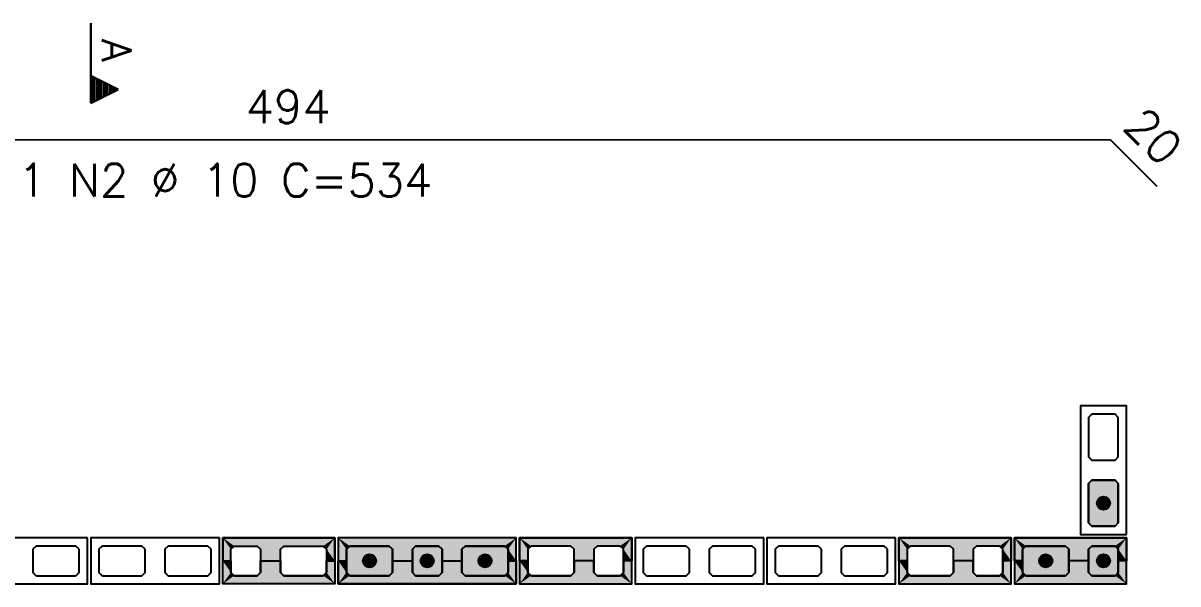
# Model space of a CAD drawing. Extents: x -1.9 to 86, y -1.6 to 60.9.
# Drawn here: x 23.1 to 30.1, y 45.51 to 48.91 of the extents above; entities that cross this region are included whole.
import ezdxf

# ---------------------------------------------------------------- set-up
doc = ezdxf.new("R2010")
doc.units = 0
doc.header["$MEASUREMENT"] = 0
for name, color, linetype in [('PENA_01', 1, 'CONTINUOUS'), ('PENA_02', 2, 'CONTINUOUS'), ('PENA_03', 3, 'CONTINUOUS'), ('PENA_05', 5, 'CONTINUOUS'), ('PENA_11', 252, 'CONTINUOUS'), ('PENA_19', 240, 'CONTINUOUS'), ('PENA_21', 100, 'CONTINUOUS')]:
    doc.layers.add(name, color=color, linetype=linetype)
doc.styles.get("Standard").update_dxf_attribs({"font": 'ROMANS.SHX'})

msp = doc.modelspace()

# ---------------------------------------------------------------- linework, layer by layer
at = {"layer": 'PENA_01', "linetype": 'Continuous'}
for points in [[(29.723424, 46.257314), (29.743424, 46.277314), (29.743424, 46.517314), (29.723424, 46.537314), (29.583424, 46.537314), (29.563424, 46.517314), (29.563424, 46.277314), (29.583424, 46.257314), (29.723424, 46.257314)], [(29.723424, 45.857314), (29.743424, 45.877314), (29.743424, 46.117314), (29.723424, 46.137314), (29.583424, 46.137314), (29.563424, 46.117314), (29.563424, 45.877314), (29.583424, 45.857314), (29.723424, 45.857314)], [(23.443424, 45.717314), (23.423424, 45.737314), (23.183424, 45.737314), (23.163424, 45.717314), (23.163424, 45.577314), (23.183424, 45.557314), (23.423424, 45.557314), (23.443424, 45.577314), (23.443424, 45.717314)], [(23.843424, 45.717314), (23.823424, 45.737314), (23.583424, 45.737314), (23.563424, 45.717314), (23.563424, 45.577314), (23.583424, 45.557314), (23.823424, 45.557314), (23.843424, 45.577314), (23.843424, 45.717314)], [(24.243424, 45.717314), (24.223424, 45.737314), (23.983424, 45.737314), (23.963424, 45.717314), (23.963424, 45.577314), (23.983424, 45.557314), (24.223424, 45.557314), (24.243424, 45.577314), (24.243424, 45.717314)], [(24.383424, 45.737314), (24.523424, 45.737314), (24.543424, 45.717314), (24.543424, 45.577314), (24.523424, 45.557314), (24.383424, 45.557314), (24.363424, 45.577314), (24.363424, 45.717314), (24.383424, 45.737314)], [(24.683424, 45.737314), (24.923424, 45.737314), (24.943424, 45.717314), (24.943424, 45.577314), (24.923424, 45.557314), (24.683424, 45.557314), (24.663424, 45.577314), (24.663424, 45.717314), (24.683424, 45.737314)], [(25.063424, 45.577314), (25.083424, 45.557314), (25.323424, 45.557314), (25.343424, 45.577314), (25.343424, 45.717314), (25.323424, 45.737314), (25.083424, 45.737314), (25.063424, 45.717314), (25.063424, 45.577314)], [(25.463424, 45.577314), (25.483424, 45.557314), (25.623424, 45.557314), (25.643424, 45.577314), (25.643424, 45.717314), (25.623424, 45.737314), (25.483424, 45.737314), (25.463424, 45.717314), (25.463424, 45.577314)], [(25.763424, 45.577314), (25.783424, 45.557314), (26.023424, 45.557314), (26.043424, 45.577314), (26.043424, 45.717314), (26.023424, 45.737314), (25.783424, 45.737314), (25.763424, 45.717314), (25.763424, 45.577314)], [(26.423424, 45.737314), (26.183424, 45.737314), (26.163424, 45.717314), (26.163424, 45.577314), (26.183424, 45.557314), (26.423424, 45.557314), (26.443424, 45.577314), (26.443424, 45.717314), (26.423424, 45.737314)], [(26.723424, 45.737314), (26.583424, 45.737314), (26.563424, 45.717314), (26.563424, 45.577314), (26.583424, 45.557314), (26.723424, 45.557314), (26.743424, 45.577314), (26.743424, 45.717314), (26.723424, 45.737314)], [(27.143424, 45.717314), (27.123424, 45.737314), (26.883424, 45.737314), (26.863424, 45.717314), (26.863424, 45.577314), (26.883424, 45.557314), (27.123424, 45.557314), (27.143424, 45.577314), (27.143424, 45.717314)], [(27.543424, 45.717314), (27.523424, 45.737314), (27.283424, 45.737314), (27.263424, 45.717314), (27.263424, 45.577314), (27.283424, 45.557314), (27.523424, 45.557314), (27.543424, 45.577314), (27.543424, 45.717314)], [(27.943424, 45.717314), (27.923424, 45.737314), (27.683424, 45.737314), (27.663424, 45.717314), (27.663424, 45.577314), (27.683424, 45.557314), (27.923424, 45.557314), (27.943424, 45.577314), (27.943424, 45.717314)], [(28.343424, 45.717314), (28.323424, 45.737314), (28.083424, 45.737314), (28.063424, 45.717314), (28.063424, 45.577314), (28.083424, 45.557314), (28.323424, 45.557314), (28.343424, 45.577314), (28.343424, 45.717314)], [(28.723424, 45.737314), (28.483424, 45.737314), (28.463424, 45.717314), (28.463424, 45.577314), (28.483424, 45.557314), (28.723424, 45.557314), (28.743424, 45.577314), (28.743424, 45.717314), (28.723424, 45.737314)], [(29.023424, 45.737314), (28.883424, 45.737314), (28.863424, 45.717314), (28.863424, 45.577314), (28.883424, 45.557314), (29.023424, 45.557314), (29.043424, 45.577314), (29.043424, 45.717314), (29.023424, 45.737314)], [(29.423424, 45.737314), (29.183424, 45.737314), (29.163424, 45.717314), (29.163424, 45.577314), (29.183424, 45.557314), (29.423424, 45.557314), (29.443424, 45.577314), (29.443424, 45.717314), (29.423424, 45.737314)], [(29.723424, 45.737314), (29.583424, 45.737314), (29.563424, 45.717314), (29.563424, 45.577314), (29.583424, 45.557314), (29.723424, 45.557314), (29.743424, 45.577314), (29.743424, 45.717314), (29.723424, 45.737314)]]:
    msp.add_lwpolyline(points, dxfattribs=at)
at = {"layer": 'PENA_02', "linetype": 'Continuous'}
for p, q in [((26.093424, 45.787314), (25.013424, 45.787314)), ((25.013424, 45.787314), (25.013424, 45.507314)), ((26.093424, 45.507314), (26.093424, 45.787314)), ((25.013424, 45.507314), (26.093424, 45.507314))]:
    msp.add_line(p, q, dxfattribs=at)
for points in [[(29.793424, 45.807314), (29.793424, 46.587314), (29.513424, 46.587314), (29.513424, 45.807314), (29.793424, 45.807314)], [(23.493424, 45.787314), (22.713424, 45.787314), (22.713424, 45.507314), (23.493424, 45.507314), (23.493424, 45.787314)], [(24.293424, 45.787314), (23.513424, 45.787314), (23.513424, 45.507314), (24.293424, 45.507314), (24.293424, 45.787314)], [(24.313424, 45.787314), (24.993424, 45.787314), (24.993424, 45.507314), (24.313424, 45.507314), (24.313424, 45.787314)], [(26.793424, 45.787314), (26.113424, 45.787314), (26.113424, 45.507314), (26.793424, 45.507314), (26.793424, 45.787314)], [(27.593424, 45.787314), (26.813424, 45.787314), (26.813424, 45.507314), (27.593424, 45.507314), (27.593424, 45.787314)], [(28.393424, 45.787314), (27.613424, 45.787314), (27.613424, 45.507314), (28.393424, 45.507314), (28.393424, 45.787314)], [(29.093424, 45.787314), (28.413424, 45.787314), (28.413424, 45.507314), (29.093424, 45.507314), (29.093424, 45.787314)], [(29.793424, 45.787314), (29.113424, 45.787314), (29.113424, 45.507314), (29.793424, 45.507314), (29.793424, 45.787314)]]:
    msp.add_lwpolyline(points, dxfattribs=at)
at = {"layer": 'PENA_03', "linetype": 'Continuous'}
for p, q in [((23.513424, 48.909464), (23.513424, 48.423082)), ((23.51412, 48.588667), (23.51412, 48.909464)), ((23.679357, 48.506048), (23.514119, 48.588667)), ((23.51412, 48.42421), (23.51412, 48.587887)), ((23.677796, 48.506048), (23.51412, 48.587887)), ((23.526188, 48.429464), (23.526188, 48.582633)), ((23.538952, 48.435846), (23.538952, 48.576251)), ((23.551716, 48.442228), (23.551716, 48.569869)), ((23.56448, 48.44861), (23.56448, 48.563487)), ((23.577244, 48.454992), (23.577244, 48.557105)), ((23.590008, 48.461374), (23.590008, 48.550723)), ((23.602772, 48.467756), (23.602772, 48.544341)), ((23.615536, 48.474138), (23.615536, 48.537959)), ((23.6283, 48.48052), (23.6283, 48.531577)), ((23.641064, 48.486902), (23.641064, 48.525195)), ((23.513424, 48.423082), (23.679357, 48.506048)), ((23.514119, 48.42421), (23.677796, 48.506048)), ((23.653829, 48.493284), (23.653829, 48.518813)), ((23.666593, 48.499666), (23.666593, 48.51243))]:
    msp.add_line(p, q, dxfattribs=at)
for points in [[(29.583424, 45.857314), (29.563424, 45.877314), (29.563424, 46.117314), (29.583424, 46.137314), (29.723424, 46.137314), (29.743424, 46.117314), (29.743424, 45.877314), (29.723424, 45.857314), (29.583424, 45.857314)], [(25.343424, 45.577314), (25.323424, 45.557314), (25.083424, 45.557314), (25.063424, 45.577314), (25.063424, 45.717314), (25.083424, 45.737314), (25.323424, 45.737314), (25.343424, 45.717314), (25.343424, 45.577314)], [(25.643424, 45.577314), (25.623424, 45.557314), (25.483424, 45.557314), (25.463424, 45.577314), (25.463424, 45.717314), (25.483424, 45.737314), (25.623424, 45.737314), (25.643424, 45.717314), (25.643424, 45.577314)], [(26.043424, 45.577314), (26.023424, 45.557314), (25.783424, 45.557314), (25.763424, 45.577314), (25.763424, 45.717314), (25.783424, 45.737314), (26.023424, 45.737314), (26.043424, 45.717314), (26.043424, 45.577314)], [(29.443424, 45.577314), (29.423424, 45.557314), (29.183424, 45.557314), (29.163424, 45.577314), (29.163424, 45.717314), (29.183424, 45.737314), (29.423424, 45.737314), (29.443424, 45.717314), (29.443424, 45.577314)], [(29.743424, 45.577314), (29.723424, 45.557314), (29.583424, 45.557314), (29.563424, 45.577314), (29.563424, 45.717314), (29.583424, 45.737314), (29.723424, 45.737314), (29.743424, 45.717314), (29.743424, 45.577314)]]:
    msp.add_lwpolyline(points, dxfattribs=at)
for centre in [(29.653424, 45.997314), (25.203424, 45.647314), (25.553424, 45.647314), (25.903424, 45.647314), (29.303424, 45.647314), (29.653424, 45.647314)]:
    msp.add_circle(centre, 0.04, dxfattribs=at)
for points in [[(29.693424, 45.997314), (29.633424, 46.031955), (29.615836, 46.010995)], [(29.693424, 45.997314), (29.615836, 46.010995), (29.615836, 45.983634)], [(29.693424, 45.997314), (29.66037, 46.036707), (29.633424, 46.031955)], [(29.693424, 45.997314), (29.684066, 46.023026), (29.66037, 46.036707)], [(29.693424, 45.997314), (29.615836, 45.983634), (29.633424, 45.962673)], [(29.693424, 45.997314), (29.633424, 45.962673), (29.66037, 45.957922)], [(29.693424, 45.997314), (29.66037, 45.957922), (29.684066, 45.971603)], [(29.693424, 45.997314), (29.684066, 45.971603), (29.693424, 45.997314)], [(25.243424, 45.647314), (25.183424, 45.681955), (25.165836, 45.660995)], [(25.243424, 45.647314), (25.165836, 45.660995), (25.165836, 45.633634)], [(25.243424, 45.647314), (25.21037, 45.686707), (25.183424, 45.681955)], [(25.243424, 45.647314), (25.234066, 45.673026), (25.21037, 45.686707)], [(25.593424, 45.647314), (25.533424, 45.681955), (25.515836, 45.660995)], [(25.593424, 45.647314), (25.515836, 45.660995), (25.515836, 45.633634)], [(25.593424, 45.647314), (25.56037, 45.686707), (25.533424, 45.681955)], [(25.593424, 45.647314), (25.584066, 45.673026), (25.56037, 45.686707)], [(25.943424, 45.647314), (25.883424, 45.681955), (25.865836, 45.660995)], [(25.943424, 45.647314), (25.865836, 45.660995), (25.865836, 45.633634)], [(25.943424, 45.647314), (25.91037, 45.686707), (25.883424, 45.681955)], [(25.943424, 45.647314), (25.934066, 45.673026), (25.91037, 45.686707)], [(29.343424, 45.647314), (29.283424, 45.681955), (29.265836, 45.660995)], [(29.343424, 45.647314), (29.265836, 45.660995), (29.265836, 45.633634)], [(29.343424, 45.647314), (29.31037, 45.686707), (29.283424, 45.681955)], [(29.343424, 45.647314), (29.334066, 45.673026), (29.31037, 45.686707)], [(29.693424, 45.647314), (29.633424, 45.681955), (29.615836, 45.660995)], [(29.693424, 45.647314), (29.615836, 45.660995), (29.615836, 45.633634)], [(29.693424, 45.647314), (29.66037, 45.686707), (29.633424, 45.681955)], [(29.693424, 45.647314), (29.684066, 45.673026), (29.66037, 45.686707)], [(25.243424, 45.647314), (25.165836, 45.633634), (25.183424, 45.612673)], [(25.243424, 45.647314), (25.183424, 45.612673), (25.21037, 45.607922)], [(25.243424, 45.647314), (25.21037, 45.607922), (25.234066, 45.621603)], [(25.243424, 45.647314), (25.234066, 45.621603), (25.243424, 45.647314)], [(25.593424, 45.647314), (25.515836, 45.633634), (25.533424, 45.612673)], [(25.593424, 45.647314), (25.533424, 45.612673), (25.56037, 45.607922)], [(25.593424, 45.647314), (25.56037, 45.607922), (25.584066, 45.621603)], [(25.593424, 45.647314), (25.584066, 45.621603), (25.593424, 45.647314)], [(25.943424, 45.647314), (25.865836, 45.633634), (25.883424, 45.612673)], [(25.943424, 45.647314), (25.883424, 45.612673), (25.91037, 45.607922)], [(25.943424, 45.647314), (25.91037, 45.607922), (25.934066, 45.621603)], [(25.943424, 45.647314), (25.934066, 45.621603), (25.943424, 45.647314)], [(29.343424, 45.647314), (29.265836, 45.633634), (29.283424, 45.612673)], [(29.343424, 45.647314), (29.283424, 45.612673), (29.31037, 45.607922)], [(29.343424, 45.647314), (29.31037, 45.607922), (29.334066, 45.621603)], [(29.343424, 45.647314), (29.334066, 45.621603), (29.343424, 45.647314)], [(29.693424, 45.647314), (29.615836, 45.633634), (29.633424, 45.612673)], [(29.693424, 45.647314), (29.633424, 45.612673), (29.66037, 45.607922)], [(29.693424, 45.647314), (29.66037, 45.607922), (29.684066, 45.621603)], [(29.693424, 45.647314), (29.684066, 45.621603), (29.693424, 45.647314)]]:
    msp.add_solid(points, dxfattribs=at)
at = {"layer": 'PENA_05', "linetype": 'Continuous'}
for p, q in [((19.813469, 48.201988), (29.693254, 48.202416)), ((29.693254, 48.202416), (29.976096, 47.919573))]:
    msp.add_line(p, q, dxfattribs=at)
at = {"layer": 'PENA_11', "linetype": 'Continuous'}
for points in [[(29.583424, 45.857314), (29.563424, 46.117314), (29.583424, 46.137314)], [(29.583424, 45.857314), (29.563424, 45.877314), (29.563424, 46.117314)], [(29.583424, 45.857314), (29.583424, 46.137314), (29.723424, 46.137314)], [(29.583424, 45.857314), (29.723424, 46.137314), (29.743424, 46.117314)], [(29.583424, 45.857314), (29.743424, 46.117314), (29.743424, 45.877314)], [(29.583424, 45.857314), (29.743424, 45.877314), (29.723424, 45.857314)], [(29.583424, 45.857314), (29.723424, 45.857314), (29.583424, 45.857314)], [(25.343424, 45.577314), (25.063424, 45.717314), (25.083424, 45.737314)], [(25.343424, 45.577314), (25.083424, 45.737314), (25.323424, 45.737314)], [(25.343424, 45.577314), (25.323424, 45.737314), (25.343424, 45.717314)], [(25.643424, 45.577314), (25.463424, 45.717314), (25.483424, 45.737314)], [(25.643424, 45.577314), (25.483424, 45.737314), (25.623424, 45.737314)], [(25.643424, 45.577314), (25.623424, 45.737314), (25.643424, 45.717314)], [(26.043424, 45.577314), (25.763424, 45.717314), (25.783424, 45.737314)], [(26.043424, 45.577314), (25.783424, 45.737314), (26.023424, 45.737314)], [(26.043424, 45.577314), (26.023424, 45.737314), (26.043424, 45.717314)], [(29.443424, 45.577314), (29.163424, 45.717314), (29.183424, 45.737314)], [(29.443424, 45.577314), (29.183424, 45.737314), (29.423424, 45.737314)], [(29.443424, 45.577314), (29.423424, 45.737314), (29.443424, 45.717314)], [(29.743424, 45.577314), (29.563424, 45.717314), (29.583424, 45.737314)], [(29.743424, 45.577314), (29.583424, 45.737314), (29.723424, 45.737314)], [(29.743424, 45.577314), (29.723424, 45.737314), (29.743424, 45.717314)], [(25.343424, 45.577314), (25.063424, 45.577314), (25.063424, 45.717314)], [(25.343424, 45.577314), (25.343424, 45.717314), (25.343424, 45.577314)], [(25.643424, 45.577314), (25.463424, 45.577314), (25.463424, 45.717314)], [(25.643424, 45.577314), (25.643424, 45.717314), (25.643424, 45.577314)], [(26.043424, 45.577314), (25.763424, 45.577314), (25.763424, 45.717314)], [(26.043424, 45.577314), (26.043424, 45.717314), (26.043424, 45.577314)], [(29.443424, 45.577314), (29.163424, 45.577314), (29.163424, 45.717314)], [(29.443424, 45.577314), (29.443424, 45.717314), (29.443424, 45.577314)], [(29.743424, 45.577314), (29.563424, 45.577314), (29.563424, 45.717314)], [(29.743424, 45.577314), (29.743424, 45.717314), (29.743424, 45.577314)], [(25.343424, 45.577314), (25.083424, 45.557314), (25.063424, 45.577314)], [(25.343424, 45.577314), (25.323424, 45.557314), (25.083424, 45.557314)], [(25.643424, 45.577314), (25.483424, 45.557314), (25.463424, 45.577314)], [(25.643424, 45.577314), (25.623424, 45.557314), (25.483424, 45.557314)], [(26.043424, 45.577314), (25.783424, 45.557314), (25.763424, 45.577314)], [(26.043424, 45.577314), (26.023424, 45.557314), (25.783424, 45.557314)], [(29.443424, 45.577314), (29.183424, 45.557314), (29.163424, 45.577314)], [(29.443424, 45.577314), (29.423424, 45.557314), (29.183424, 45.557314)], [(29.743424, 45.577314), (29.583424, 45.557314), (29.563424, 45.577314)], [(29.743424, 45.577314), (29.723424, 45.557314), (29.583424, 45.557314)]]:
    msp.add_solid(points, dxfattribs=at)
at = {"layer": 'PENA_19', "linetype": 'Continuous'}
for points in [[(25.013424, 45.647314), (25.063424, 45.647314), (25.063424, 45.717314), (25.083424, 45.737314), (25.323424, 45.737314), (25.343424, 45.717314), (25.343424, 45.647314), (25.463424, 45.647314), (25.463424, 45.717314), (25.483424, 45.737314), (25.623424, 45.737314), (25.643424, 45.717314), (25.643424, 45.647314), (25.763424, 45.647314), (25.763424, 45.717314), (25.783424, 45.737314), (26.023424, 45.737314), (26.043424, 45.717314), (26.043424, 45.647314), (26.093424, 45.647314), (26.093424, 45.787314), (25.013424, 45.787314), (25.013424, 45.647314)], [(25.013424, 45.647314), (25.063424, 45.647314), (25.063424, 45.577314), (25.083424, 45.557314), (25.323424, 45.557314), (25.343424, 45.577314), (25.343424, 45.647314), (25.463424, 45.647314), (25.463424, 45.577314), (25.483424, 45.557314), (25.623424, 45.557314), (25.643424, 45.577314), (25.643424, 45.647314), (25.763424, 45.647314), (25.763424, 45.577314), (25.783424, 45.557314), (26.023424, 45.557314), (26.043424, 45.577314), (26.043424, 45.647314), (26.093424, 45.647314), (26.093424, 45.507314), (25.013424, 45.507314), (25.013424, 45.647314)]]:
    msp.add_lwpolyline(points, dxfattribs=at)
for points in [[(26.093424, 45.787314), (25.013424, 45.787314), (25.083424, 45.737314)], [(25.013424, 45.787314), (25.013424, 45.647314), (25.063424, 45.647314)], [(25.013424, 45.787314), (25.063424, 45.647314), (25.063424, 45.717314)], [(25.013424, 45.787314), (25.063424, 45.717314), (25.083424, 45.737314)], [(26.093424, 45.787314), (25.083424, 45.737314), (25.323424, 45.737314)], [(26.093424, 45.787314), (25.323424, 45.737314), (25.483424, 45.737314)], [(25.343424, 45.717314), (25.483424, 45.737314), (25.323424, 45.737314)], [(25.343424, 45.717314), (25.463424, 45.717314), (25.483424, 45.737314)], [(26.093424, 45.787314), (25.483424, 45.737314), (25.623424, 45.737314)], [(26.093424, 45.787314), (25.623424, 45.737314), (25.643424, 45.717314)], [(26.093424, 45.787314), (25.643424, 45.717314), (25.783424, 45.737314)], [(25.643424, 45.717314), (25.763424, 45.717314), (25.783424, 45.737314)], [(26.093424, 45.787314), (25.783424, 45.737314), (26.023424, 45.737314)], [(26.093424, 45.787314), (26.023424, 45.737314), (26.043424, 45.717314)], [(26.093424, 45.787314), (26.043424, 45.717314), (26.093424, 45.647314)], [(25.343424, 45.717314), (25.343424, 45.647314), (25.463424, 45.647314)], [(25.343424, 45.717314), (25.463424, 45.647314), (25.463424, 45.717314)], [(25.643424, 45.717314), (25.643424, 45.647314), (25.763424, 45.647314)], [(25.643424, 45.717314), (25.763424, 45.647314), (25.763424, 45.717314)], [(26.093424, 45.647314), (26.043424, 45.717314), (26.043424, 45.647314)], [(25.063424, 45.577314), (25.013424, 45.507314), (25.013424, 45.647314)], [(25.063424, 45.577314), (25.013424, 45.647314), (25.063424, 45.647314)], [(25.463424, 45.647314), (25.463424, 45.577314), (25.343424, 45.647314)], [(25.463424, 45.577314), (25.483424, 45.557314), (25.343424, 45.647314)], [(25.343424, 45.647314), (25.483424, 45.557314), (25.343424, 45.577314)], [(25.643424, 45.647314), (25.763424, 45.647314), (25.763424, 45.577314)], [(25.643424, 45.647314), (25.763424, 45.577314), (25.783424, 45.557314)], [(25.643424, 45.647314), (25.783424, 45.557314), (25.643424, 45.577314)], [(26.093424, 45.507314), (26.043424, 45.577314), (26.043424, 45.647314)], [(26.093424, 45.507314), (26.043424, 45.647314), (26.093424, 45.647314)], [(25.063424, 45.577314), (25.083424, 45.557314), (25.013424, 45.507314)], [(26.093424, 45.507314), (25.013424, 45.507314), (25.083424, 45.557314)], [(26.093424, 45.507314), (25.083424, 45.557314), (25.323424, 45.557314)], [(25.483424, 45.557314), (25.323424, 45.557314), (25.343424, 45.577314)], [(26.093424, 45.507314), (25.323424, 45.557314), (25.483424, 45.557314)], [(26.093424, 45.507314), (25.483424, 45.557314), (25.623424, 45.557314)], [(26.093424, 45.507314), (25.623424, 45.557314), (25.643424, 45.577314)], [(26.093424, 45.507314), (25.643424, 45.577314), (25.783424, 45.557314)], [(26.093424, 45.507314), (25.783424, 45.557314), (26.023424, 45.557314)], [(26.093424, 45.507314), (26.023424, 45.557314), (26.043424, 45.577314)]]:
    msp.add_solid(points, dxfattribs=at)
at = {"layer": 'PENA_21', "linetype": 'Continuous'}
for points in [[(24.313424, 45.647314), (24.363424, 45.647314), (24.363424, 45.717314), (24.383424, 45.737314), (24.523424, 45.737314), (24.543424, 45.717314), (24.543424, 45.647314), (24.663424, 45.647314), (24.663424, 45.717314), (24.683424, 45.737314), (24.923424, 45.737314), (24.943424, 45.717314), (24.943424, 45.647314), (24.993424, 45.647314), (24.993424, 45.787314), (24.313424, 45.787314), (24.313424, 45.647314)], [(26.793424, 45.647314), (26.743424, 45.647314), (26.743424, 45.717314), (26.723424, 45.737314), (26.583424, 45.737314), (26.563424, 45.717314), (26.563424, 45.647314), (26.443424, 45.647314), (26.443424, 45.717314), (26.423424, 45.737314), (26.183424, 45.737314), (26.163424, 45.717314), (26.163424, 45.647314), (26.113424, 45.647314), (26.113424, 45.787314), (26.793424, 45.787314), (26.793424, 45.647314)], [(29.093424, 45.647314), (29.043424, 45.647314), (29.043424, 45.717314), (29.023424, 45.737314), (28.883424, 45.737314), (28.863424, 45.717314), (28.863424, 45.647314), (28.743424, 45.647314), (28.743424, 45.717314), (28.723424, 45.737314), (28.483424, 45.737314), (28.463424, 45.717314), (28.463424, 45.647314), (28.413424, 45.647314), (28.413424, 45.787314), (29.093424, 45.787314), (29.093424, 45.647314)], [(29.793424, 45.647314), (29.743424, 45.647314), (29.743424, 45.717314), (29.723424, 45.737314), (29.583424, 45.737314), (29.563424, 45.717314), (29.563424, 45.647314), (29.443424, 45.647314), (29.443424, 45.717314), (29.423424, 45.737314), (29.183424, 45.737314), (29.163424, 45.717314), (29.163424, 45.647314), (29.113424, 45.647314), (29.113424, 45.787314), (29.793424, 45.787314), (29.793424, 45.647314)], [(24.313424, 45.647314), (24.363424, 45.647314), (24.363424, 45.577314), (24.383424, 45.557314), (24.523424, 45.557314), (24.543424, 45.577314), (24.543424, 45.647314), (24.663424, 45.647314), (24.663424, 45.577314), (24.683424, 45.557314), (24.923424, 45.557314), (24.943424, 45.577314), (24.943424, 45.647314), (24.993424, 45.647314), (24.993424, 45.507314), (24.313424, 45.507314), (24.313424, 45.647314)], [(26.793424, 45.647314), (26.743424, 45.647314), (26.743424, 45.577314), (26.723424, 45.557314), (26.583424, 45.557314), (26.563424, 45.577314), (26.563424, 45.647314), (26.443424, 45.647314), (26.443424, 45.577314), (26.423424, 45.557314), (26.183424, 45.557314), (26.163424, 45.577314), (26.163424, 45.647314), (26.113424, 45.647314), (26.113424, 45.507314), (26.793424, 45.507314), (26.793424, 45.647314)], [(29.093424, 45.647314), (29.043424, 45.647314), (29.043424, 45.577314), (29.023424, 45.557314), (28.883424, 45.557314), (28.863424, 45.577314), (28.863424, 45.647314), (28.743424, 45.647314), (28.743424, 45.577314), (28.723424, 45.557314), (28.483424, 45.557314), (28.463424, 45.577314), (28.463424, 45.647314), (28.413424, 45.647314), (28.413424, 45.507314), (29.093424, 45.507314), (29.093424, 45.647314)], [(29.793424, 45.647314), (29.743424, 45.647314), (29.743424, 45.577314), (29.723424, 45.557314), (29.583424, 45.557314), (29.563424, 45.577314), (29.563424, 45.647314), (29.443424, 45.647314), (29.443424, 45.577314), (29.423424, 45.557314), (29.183424, 45.557314), (29.163424, 45.577314), (29.163424, 45.647314), (29.113424, 45.647314), (29.113424, 45.507314), (29.793424, 45.507314), (29.793424, 45.647314)]]:
    msp.add_lwpolyline(points, dxfattribs=at)
for points in [[(24.993424, 45.787314), (24.313424, 45.787314), (24.383424, 45.737314)], [(24.313424, 45.787314), (24.313424, 45.647314), (24.363424, 45.647314)], [(24.313424, 45.787314), (24.363424, 45.647314), (24.363424, 45.717314)], [(24.313424, 45.787314), (24.363424, 45.717314), (24.383424, 45.737314)], [(24.993424, 45.787314), (24.383424, 45.737314), (24.523424, 45.737314)], [(24.993424, 45.787314), (24.523424, 45.737314), (24.543424, 45.717314)], [(24.993424, 45.787314), (24.543424, 45.717314), (24.683424, 45.737314)], [(24.543424, 45.717314), (24.663424, 45.717314), (24.683424, 45.737314)], [(24.993424, 45.787314), (24.683424, 45.737314), (24.923424, 45.737314)], [(24.993424, 45.787314), (24.923424, 45.737314), (24.943424, 45.717314)], [(24.993424, 45.787314), (24.943424, 45.717314), (24.993424, 45.647314)], [(26.183424, 45.737314), (26.163424, 45.717314), (26.113424, 45.787314)], [(26.183424, 45.737314), (26.113424, 45.787314), (26.793424, 45.787314)], [(26.163424, 45.647314), (26.113424, 45.647314), (26.113424, 45.787314)], [(26.163424, 45.647314), (26.113424, 45.787314), (26.163424, 45.717314)], [(26.183424, 45.737314), (26.793424, 45.787314), (26.423424, 45.737314)], [(26.443424, 45.717314), (26.423424, 45.737314), (26.793424, 45.787314)], [(26.443424, 45.717314), (26.793424, 45.787314), (26.583424, 45.737314)], [(26.443424, 45.717314), (26.583424, 45.737314), (26.563424, 45.717314)], [(26.583424, 45.737314), (26.793424, 45.787314), (26.723424, 45.737314)], [(26.743424, 45.717314), (26.723424, 45.737314), (26.793424, 45.787314)], [(26.743424, 45.717314), (26.793424, 45.787314), (26.793424, 45.647314)], [(28.483424, 45.737314), (28.463424, 45.717314), (28.413424, 45.787314)], [(28.483424, 45.737314), (28.413424, 45.787314), (29.093424, 45.787314)], [(28.463424, 45.647314), (28.413424, 45.647314), (28.413424, 45.787314)], [(28.463424, 45.647314), (28.413424, 45.787314), (28.463424, 45.717314)], [(28.483424, 45.737314), (29.093424, 45.787314), (28.723424, 45.737314)], [(28.743424, 45.717314), (28.723424, 45.737314), (29.093424, 45.787314)], [(28.743424, 45.717314), (29.093424, 45.787314), (28.883424, 45.737314)], [(28.743424, 45.717314), (28.883424, 45.737314), (28.863424, 45.717314)], [(28.883424, 45.737314), (29.093424, 45.787314), (29.023424, 45.737314)], [(29.043424, 45.717314), (29.023424, 45.737314), (29.093424, 45.787314)], [(29.043424, 45.717314), (29.093424, 45.787314), (29.093424, 45.647314)], [(29.183424, 45.737314), (29.163424, 45.717314), (29.113424, 45.787314)], [(29.183424, 45.737314), (29.113424, 45.787314), (29.793424, 45.787314)], [(29.163424, 45.647314), (29.113424, 45.647314), (29.113424, 45.787314)], [(29.163424, 45.647314), (29.113424, 45.787314), (29.163424, 45.717314)], [(29.183424, 45.737314), (29.793424, 45.787314), (29.423424, 45.737314)], [(29.443424, 45.717314), (29.423424, 45.737314), (29.793424, 45.787314)], [(29.443424, 45.717314), (29.793424, 45.787314), (29.583424, 45.737314)], [(29.443424, 45.717314), (29.583424, 45.737314), (29.563424, 45.717314)], [(29.583424, 45.737314), (29.793424, 45.787314), (29.723424, 45.737314)], [(29.743424, 45.717314), (29.723424, 45.737314), (29.793424, 45.787314)], [(29.743424, 45.717314), (29.793424, 45.787314), (29.793424, 45.647314)], [(24.543424, 45.717314), (24.543424, 45.647314), (24.663424, 45.647314)], [(24.543424, 45.717314), (24.663424, 45.647314), (24.663424, 45.717314)], [(24.993424, 45.647314), (24.943424, 45.717314), (24.943424, 45.647314)], [(26.443424, 45.717314), (26.563424, 45.717314), (26.563424, 45.647314)], [(26.443424, 45.717314), (26.563424, 45.647314), (26.443424, 45.647314)], [(26.743424, 45.717314), (26.793424, 45.647314), (26.743424, 45.647314)], [(28.743424, 45.717314), (28.863424, 45.717314), (28.863424, 45.647314)], [(28.743424, 45.717314), (28.863424, 45.647314), (28.743424, 45.647314)], [(29.043424, 45.717314), (29.093424, 45.647314), (29.043424, 45.647314)], [(29.443424, 45.717314), (29.563424, 45.717314), (29.563424, 45.647314)], [(29.443424, 45.717314), (29.563424, 45.647314), (29.443424, 45.647314)], [(29.743424, 45.717314), (29.793424, 45.647314), (29.743424, 45.647314)], [(24.363424, 45.577314), (24.313424, 45.507314), (24.313424, 45.647314)], [(24.363424, 45.577314), (24.313424, 45.647314), (24.363424, 45.647314)], [(24.543424, 45.647314), (24.663424, 45.647314), (24.663424, 45.577314)], [(24.543424, 45.647314), (24.663424, 45.577314), (24.683424, 45.557314)], [(24.543424, 45.647314), (24.683424, 45.557314), (24.543424, 45.577314)], [(24.993424, 45.507314), (24.943424, 45.577314), (24.943424, 45.647314)], [(24.993424, 45.507314), (24.943424, 45.647314), (24.993424, 45.647314)], [(26.113424, 45.507314), (26.163424, 45.577314), (26.113424, 45.647314)], [(26.163424, 45.577314), (26.163424, 45.647314), (26.113424, 45.647314)], [(26.443424, 45.647314), (26.443424, 45.577314), (26.583424, 45.557314)], [(26.443424, 45.647314), (26.583424, 45.557314), (26.563424, 45.577314)], [(26.443424, 45.647314), (26.563424, 45.577314), (26.563424, 45.647314)], [(26.793424, 45.507314), (26.793424, 45.647314), (26.743424, 45.647314)], [(26.793424, 45.507314), (26.743424, 45.647314), (26.743424, 45.577314)], [(28.413424, 45.507314), (28.463424, 45.577314), (28.413424, 45.647314)], [(28.463424, 45.577314), (28.463424, 45.647314), (28.413424, 45.647314)], [(28.743424, 45.647314), (28.743424, 45.577314), (28.883424, 45.557314)], [(28.743424, 45.647314), (28.883424, 45.557314), (28.863424, 45.577314)], [(28.743424, 45.647314), (28.863424, 45.577314), (28.863424, 45.647314)], [(29.093424, 45.507314), (29.093424, 45.647314), (29.043424, 45.647314)], [(29.093424, 45.507314), (29.043424, 45.647314), (29.043424, 45.577314)], [(29.113424, 45.507314), (29.163424, 45.577314), (29.113424, 45.647314)], [(29.163424, 45.577314), (29.163424, 45.647314), (29.113424, 45.647314)], [(29.443424, 45.647314), (29.443424, 45.577314), (29.583424, 45.557314)], [(29.443424, 45.647314), (29.583424, 45.557314), (29.563424, 45.577314)], [(29.443424, 45.647314), (29.563424, 45.577314), (29.563424, 45.647314)], [(29.793424, 45.507314), (29.793424, 45.647314), (29.743424, 45.647314)], [(29.793424, 45.507314), (29.743424, 45.647314), (29.743424, 45.577314)], [(24.363424, 45.577314), (24.383424, 45.557314), (24.313424, 45.507314)], [(24.993424, 45.507314), (24.313424, 45.507314), (24.383424, 45.557314)], [(24.993424, 45.507314), (24.383424, 45.557314), (24.523424, 45.557314)], [(24.993424, 45.507314), (24.523424, 45.557314), (24.543424, 45.577314)], [(24.993424, 45.507314), (24.543424, 45.577314), (24.683424, 45.557314)], [(24.993424, 45.507314), (24.683424, 45.557314), (24.923424, 45.557314)], [(24.993424, 45.507314), (24.923424, 45.557314), (24.943424, 45.577314)], [(26.183424, 45.557314), (26.163424, 45.577314), (26.113424, 45.507314)], [(26.793424, 45.507314), (26.183424, 45.557314), (26.113424, 45.507314)], [(26.423424, 45.557314), (26.183424, 45.557314), (26.793424, 45.507314)], [(26.443424, 45.577314), (26.423424, 45.557314), (26.793424, 45.507314)], [(26.793424, 45.507314), (26.583424, 45.557314), (26.443424, 45.577314)], [(26.793424, 45.507314), (26.723424, 45.557314), (26.583424, 45.557314)], [(26.793424, 45.507314), (26.743424, 45.577314), (26.723424, 45.557314)], [(28.483424, 45.557314), (28.463424, 45.577314), (28.413424, 45.507314)], [(29.093424, 45.507314), (28.483424, 45.557314), (28.413424, 45.507314)], [(28.723424, 45.557314), (28.483424, 45.557314), (29.093424, 45.507314)], [(28.743424, 45.577314), (28.723424, 45.557314), (29.093424, 45.507314)], [(29.093424, 45.507314), (28.883424, 45.557314), (28.743424, 45.577314)], [(29.093424, 45.507314), (29.023424, 45.557314), (28.883424, 45.557314)], [(29.093424, 45.507314), (29.043424, 45.577314), (29.023424, 45.557314)], [(29.183424, 45.557314), (29.163424, 45.577314), (29.113424, 45.507314)], [(29.793424, 45.507314), (29.183424, 45.557314), (29.113424, 45.507314)], [(29.423424, 45.557314), (29.183424, 45.557314), (29.793424, 45.507314)], [(29.443424, 45.577314), (29.423424, 45.557314), (29.793424, 45.507314)], [(29.793424, 45.507314), (29.583424, 45.557314), (29.443424, 45.577314)], [(29.793424, 45.507314), (29.723424, 45.557314), (29.583424, 45.557314)], [(29.793424, 45.507314), (29.743424, 45.577314), (29.723424, 45.557314)]]:
    msp.add_solid(points, dxfattribs=at)

# ---------------------------------------------------------------- texts
at = {"layer": 'PENA_03', "linetype": 'Continuous'}
for s, height, rotation, p in [('A', 0.18, 270, (23.580453, 48.81291)), ('494', 0.2, 0.002481, (24.453357, 48.302189)), ('20', 0.2, 315, (29.763964, 48.273127))]:
    msp.add_text(s, height=height, rotation=rotation, dxfattribs=at).set_placement(p)
msp.add_text('1 N2 %%c 10 C=534', height=0.2, dxfattribs=at).set_placement((23.073069, 47.856633))

doc.saveas('drawing.dxf')
